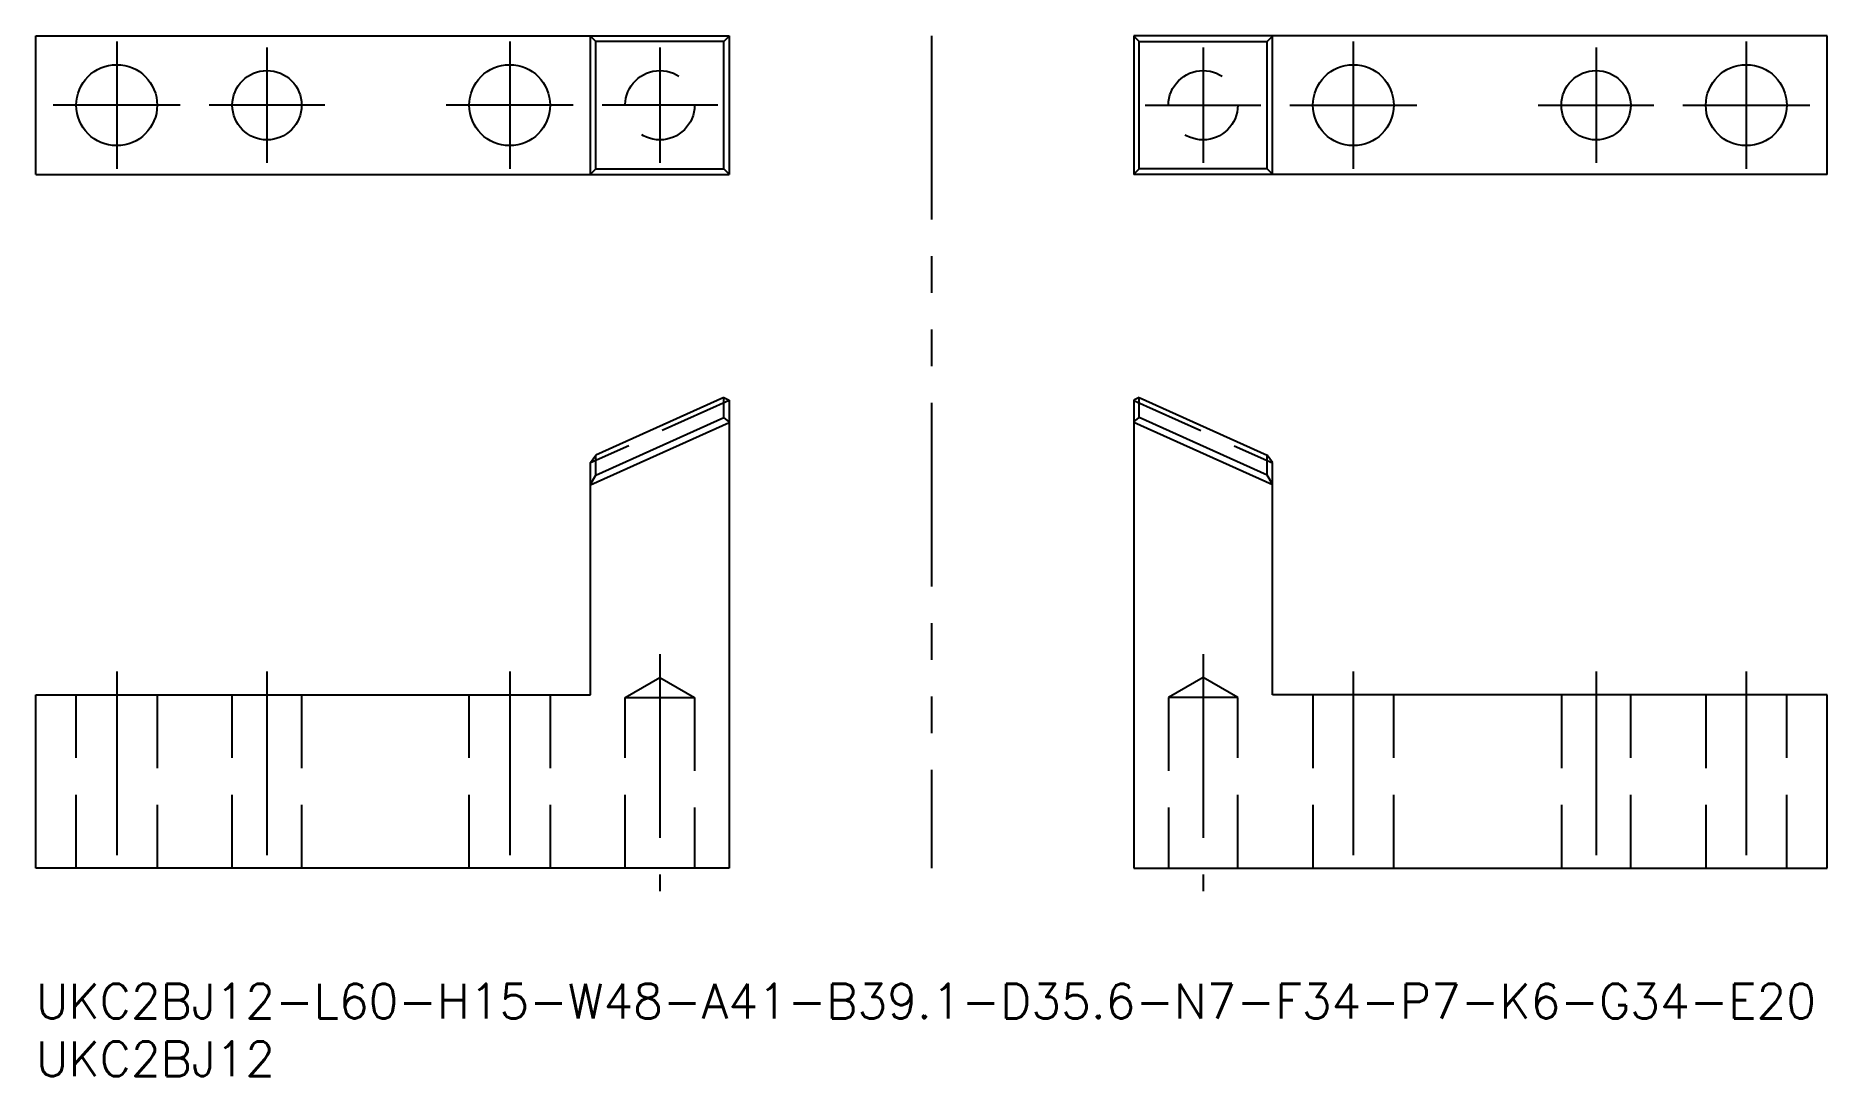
# Model space of a CAD drawing. Extents: x 0 to 155, y -8 to 82.
import ezdxf

# ---------------------------------------------------------------- set-up
doc = ezdxf.new("R2010")
doc.units = 0
doc.header["$LTSCALE"] = 0.5
for name, pattern in [('CENTER', [50.8, 31.75, -6.35, 6.35, -6.35]), ('DASHED', [19.05, 12.7, -6.35]), ('PHANTOM', [63.5, 31.75, -6.35, 6.35, -6.35, 6.35, -6.35])]:
    doc.linetypes.add(name, pattern=pattern)
for name, color, linetype in [('MSM_CENTER', 1, 'CENTER'), ('MSM_CONTINUOUS', 7, 'CONTINUOUS'), ('MSM_DASHED', 4, 'DASHED'), ('MSM_IMAGINARY', 6, 'PHANTOM'), ('MSM_PART_NUMBER', 7, 'CONTINUOUS')]:
    doc.layers.add(name, color=color, linetype=linetype)
doc.styles.get("Standard").update_dxf_attribs({"font": 'txt.shx', "height": 1, "bigfont": 'bigfont.shx'})

# ---------------------------------------------------------------- blocks, each defined once
blk = doc.blocks.new('*U48')
at = {"layer": 'MSM_PART_NUMBER'}
blk.add_text('UKC2BJ12-L60-H15-W48-A41-B39.1-D35.6-N7-F34-P7-K6-G34-E20', height=3, dxfattribs=at).set_placement((0, -3))
blk = doc.blocks.new('*U49')
at = {"layer": 'MSM_PART_NUMBER'}
blk.add_text('UKC2BJ12', height=3, dxfattribs=at).set_placement((0, -8))

msp = doc.modelspace()

# ---------------------------------------------------------------- linework, layer by layer
at = {"layer": 'MSM_CENTER'}
for p, q in [((7, 81.5), (7, 70.5)), ((20, 81), (20, 71)), ((41, 81.5), (41, 70.5)), ((54, 81), (54, 71)), ((101, 81), (101, 71)), ((114, 81.5), (114, 70.5)), ((135, 81), (135, 71)), ((148, 81.5), (148, 70.5)), ((12.5, 76), (1.5, 76)), ((25, 76), (15, 76)), ((46.5, 76), (35.5, 76)), ((59, 76), (49, 76)), ((96, 76), (106, 76)), ((108.5, 76), (119.5, 76)), ((130, 76), (140, 76)), ((142.5, 76), (153.5, 76)), ((54, 28.5), (54, 8)), ((101, 28.5), (101, 8)), ((7, 27), (7, 8)), ((20, 27), (20, 8)), ((41, 27), (41, 8)), ((114, 27), (114, 8)), ((135, 27), (135, 8)), ((148, 27), (148, 8))]:
    msp.add_line(p, q, dxfattribs=at)
at = {"layer": 'MSM_CONTINUOUS'}
for p, q in [((0, 82), (60, 82)), ((0, 70), (0, 82)), ((48, 70), (48, 82)), ((48, 81.96), (48.46, 81.51)), ((48.46, 70.49), (48.46, 81.51)), ((59.54, 81.51), (48.46, 81.51)), ((59.54, 81.51), (60, 81.96)), ((59.54, 70.49), (59.54, 81.51)), ((60, 82), (60, 70)), ((155, 82), (95, 82)), ((95, 82), (95, 70)), ((95.46, 81.51), (95, 81.96)), ((95.46, 81.51), (106.54, 81.51)), ((95.46, 70.49), (95.46, 81.51)), ((107, 81.96), (106.54, 81.51)), ((106.54, 70.49), (106.54, 81.51)), ((107, 70), (107, 82)), ((155, 70), (155, 82)), ((0, 70), (60, 70)), ((48, 70.04), (48.46, 70.49)), ((48.46, 70.49), (59.54, 70.49)), ((60, 70.04), (59.54, 70.49)), ((95, 70.04), (95.46, 70.49)), ((155, 70), (95, 70)), ((106.54, 70.49), (95.46, 70.49)), ((107, 70.04), (106.54, 70.49)), ((59.54, 50.72), (48.46, 45.73)), ((59.54, 48.97), (59.54, 50.72)), ((59.54, 50.72), (60, 50.49)), ((60, 50.49), (60, 10)), ((95.46, 50.72), (95, 50.49)), ((95, 50.49), (95, 10)), ((95.46, 50.72), (106.54, 45.73)), ((95.46, 48.97), (95.46, 50.72)), ((48, 43.15), (60, 48.55)), ((48.46, 43.98), (59.54, 48.97)), ((60, 48.6), (59.54, 48.97)), ((95, 48.6), (95.46, 48.97)), ((107, 43.15), (95, 48.55)), ((106.54, 43.98), (95.46, 48.97)), ((48, 45.09), (48.46, 45.73)), ((48, 25), (48, 45.09)), ((48.46, 43.98), (48.46, 45.73)), ((107, 45.09), (106.54, 45.73)), ((106.54, 43.98), (106.54, 45.73)), ((107, 25), (107, 45.09)), ((48, 43.2), (48.46, 43.98)), ((107, 43.2), (106.54, 43.98)), ((0, 25), (48, 25)), ((0, 10), (0, 25)), ((155, 25), (107, 25)), ((155, 10), (155, 25)), ((60, 10), (0, 10)), ((95, 10), (155, 10))]:
    msp.add_line(p, q, dxfattribs=at)
for centre, radius in [((7, 76), 3.5), ((41, 76), 3.5), ((114, 76), 3.5), ((148, 76), 3.5), ((20, 76), 3), ((135, 76), 3)]:
    msp.add_circle(centre, radius, dxfattribs=at)
at = {"layer": 'MSM_DASHED'}
for p, q in [((60, 50.45), (48, 45.05)), ((95, 50.45), (107, 45.05)), ((51, 24.77), (54, 26.5)), ((54, 26.5), (57, 24.77)), ((101, 26.5), (98, 24.77)), ((104, 24.77), (101, 26.5)), ((3.5, 10), (3.5, 25)), ((10.5, 25), (10.5, 10)), ((17, 10), (17, 25)), ((23, 25), (23, 10)), ((37.5, 10), (37.5, 25)), ((44.5, 25), (44.5, 10)), ((110.5, 25), (110.5, 10)), ((117.5, 10), (117.5, 25)), ((132, 25), (132, 10)), ((138, 10), (138, 25)), ((144.5, 25), (144.5, 10)), ((151.5, 10), (151.5, 25)), ((51, 10), (51, 24.77)), ((51, 24.77), (57, 24.77)), ((57, 24.77), (57, 10)), ((98, 24.77), (98, 10)), ((104, 24.77), (98, 24.77)), ((104, 10), (104, 24.77))]:
    msp.add_line(p, q, dxfattribs=at)
for centre in [(54, 76), (101, 76)]:
    msp.add_circle(centre, 3, dxfattribs=at)
at = {"layer": 'MSM_IMAGINARY'}
msp.add_line((77.5, 82), (77.5, 10), dxfattribs=at)

# ---------------------------------------------------------------- block references
at = {"layer": 'MSM_CONTINUOUS'}
for name in ['*U48', '*U49']:
    msp.add_blockref(name, (0, 0), dxfattribs=at)

doc.saveas('drawing.dxf')
